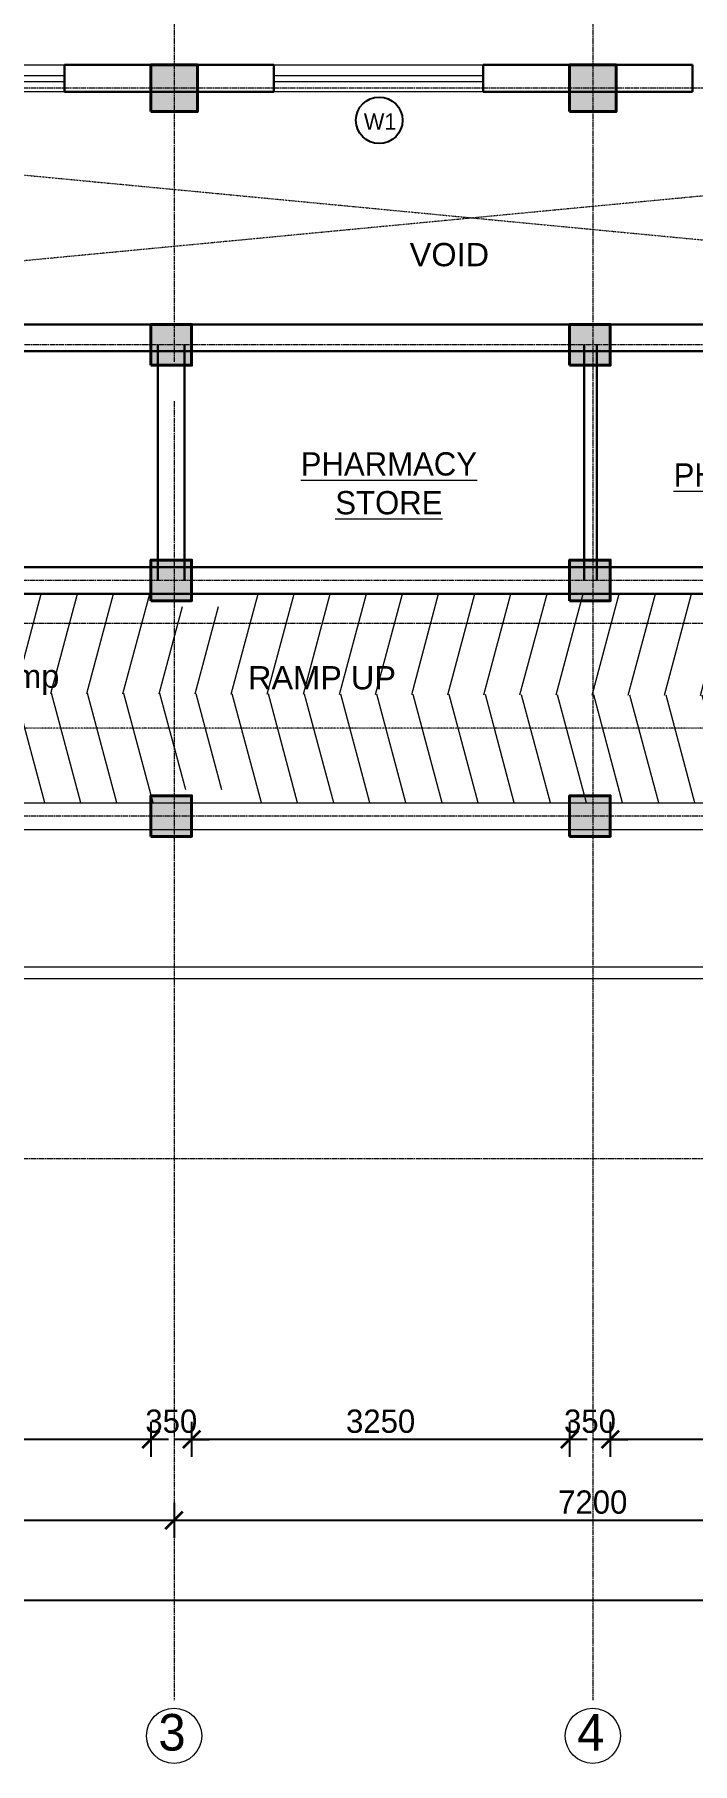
# Model space of a CAD drawing. Header units: inches. Extents: x -3071 to 2014935, y -37057 to 549694.
# Drawn here: x 1454300 to 1459956, y 411450 to 426309 of the extents above; entities that cross this region are included whole.
import ezdxf
from ezdxf.enums import TextEntityAlignment as Align

# ---------------------------------------------------------------- set-up
doc = ezdxf.new("R2010")
doc.units = ezdxf.units.IN
doc.header["$MEASUREMENT"] = 0
doc.linetypes.add('ACAD_ISO08W100', pattern=[36, 24, -3, 6, -3])
doc.linetypes.add('DASHDOT2', pattern=[12.7, 6.35, -3.175, 0, -3.175])
for name, color, linetype, lineweight in [('001-Archi-Opening Tags', 14, 'Continuous', 25), ('001-Archi-Text', 180, 'Continuous', 18), ('A .4 col', 5, 'Continuous', 40), ('A 0.05 hatch', 252, 'Continuous', 5), ('A 0.13 dw', 3, 'Continuous', 13), ('A 0.13 IND DIM', 240, 'Continuous', 13), ('A 0.13parapet partition', 230, 'Continuous', 13), ('cen', 50, 'ACAD_ISO08W100', 5), ('Grid Tag', 6, 'Continuous', 20), ('p1 walls stone outline', 4, 'Continuous', 30), ('section', 6, 'DASHDOT2', 20), ('text', 7, 'Continuous', 25)]:
    doc.layers.add(name, color=color, linetype=linetype, lineweight=lineweight)
doc.styles.add('AERIAL', font='arial.ttf', dxfattribs={"height": 10})
doc.styles.add('Archi 100', font='GOTHIC.TTF', dxfattribs={"height": 200})
doc.styles.add('CG', font='GOTHIC.TTF', dxfattribs={"height": 40})
doc.styles.get("Standard").update_dxf_attribs({"font": 'GOTHIC.TTF'})
doc.dimstyles.new('Archi 100', dxfattribs={"dimtxt": 200, "dimasz": 150, "dimexe": 150, "dimexo": 300, "dimgap": 50, "dimtad": 1, "dimdec": 0, "dimrnd": 5, "dimzin": 0, "dimdsep": 46, "dimtxsty": 'Archi 100', "dimblk": 'ARCHTICK', "dimcen": 0.09, "dimdle": 150, "dimclrd": 256, "dimclre": 256, "dimclrt": 256, "dimadec": 0, "dimazin": 0, "dimtfac": 1, "dimtdec": 0, "dimtix": 1, "dimtofl": 0, "dimtmove": 0, "dimatfit": 3, "dimfxl": 150, "dimfxlon": 1, "dimtolj": 1, "dimtzin": 0, "dimlwd": -1, "dimlwe": -1, "dimarcsym": 0})

# ---------------------------------------------------------------- blocks, each defined once
blk = doc.blocks.new('grid')
at = {"layer": 'Grid Tag', "linetype": 'Continuous', "ltscale": 30}
blk.add_circle((51, 48), 264, dxfattribs=at)
blk.add_attdef('GRID', (-143, -93), '', height=200)
blk = doc.blocks.new('W2')
at = {"layer": 'A 0.13 dw'}
for points in [[(143910, 195589), (143910, 195359), (142110, 195359), (142110, 195589)], [(142110, 195446), (143910, 195446), (143910, 195496), (142110, 195496)]]:
    blk.add_lwpolyline(points, close=True, dxfattribs=at)
blk = doc.blocks.new('window tag')
blk.add_circle((0, 0), 200)
at = {"style": 'Archi 100', "flags": 1}
for tag, p in [('WIDTH', (15, 174.5)), ('HEIGHT', (-4.5, -348.5))]:
    blk.add_attdef(tag, p, '', height=200, dxfattribs=at)
at = {"style": 'Archi 100'}
blk.add_attdef('SYMBOL', text='', height=200, dxfattribs=at).set_placement((8, -10.5), align=Align.MIDDLE_CENTER)
blk = doc.blocks.new('_ArchTick')
at = {"color": 0, "linetype": 'ByBlock', "const_width": 0.15}
blk.add_lwpolyline([(-0.5, -0.5), (0.5, 0.5)], dxfattribs=at)
blk = doc.blocks.new('*D1736')
at = {"transparency": 16777216}
for p, q in [((1459250, 414385), (1459250, 414085)), ((1462500, 414385), (1462500, 414085)), ((1462650, 414235), (1459100, 414235))]:
    blk.add_line(p, q, dxfattribs=at)
at = {"layer": 'Defpoints', "color": 0, "transparency": 16777216}
for p in [(1459250, 419417), (1462500, 419417), (1459250, 414235)]:
    blk.add_point(p, dxfattribs=at)
at = {"transparency": 16777216, "xscale": 150, "yscale": 150, "zscale": 150, "rotation": 180}
blk.add_blockref('_ArchTick', (1459250, 414235), dxfattribs=at)
at = {"transparency": 16777216, "xscale": 150, "yscale": 150, "zscale": 150}
blk.add_blockref('_ArchTick', (1462500, 414235), dxfattribs=at)
at = {"transparency": 16777216, "insert": (1460875, 414390), "char_height": 200, "attachment_point": 5, "style": 'Archi 100'}
blk.add_mtext('\\A1;3250', dxfattribs=at)
blk = doc.blocks.new('*D1737')
at = {"transparency": 16777216}
for p, q in [((1458900, 414385), (1458900, 414085)), ((1459250, 414385), (1459250, 414085)), ((1458900, 414235), (1458750, 414235)), ((1459250, 414235), (1459400, 414235))]:
    blk.add_line(p, q, dxfattribs=at)
at = {"layer": 'Defpoints', "color": 0, "transparency": 16777216}
for p in [(1458900, 419417), (1459250, 419417), (1458900, 414235)]:
    blk.add_point(p, dxfattribs=at)
at = {"transparency": 16777216, "xscale": 150, "yscale": 150, "zscale": 150}
blk.add_blockref('_ArchTick', (1458900, 414235), dxfattribs=at)
at = {"transparency": 16777216, "xscale": 150, "yscale": 150, "zscale": 150, "rotation": 180}
blk.add_blockref('_ArchTick', (1459250, 414235), dxfattribs=at)
at = {"transparency": 16777216, "insert": (1459075, 414390), "char_height": 200, "attachment_point": 5, "style": 'Archi 100'}
blk.add_mtext('\\A1;350', dxfattribs=at)
blk = doc.blocks.new('*D1738')
at = {"transparency": 16777216}
for p, q in [((1455650, 414385), (1455650, 414085)), ((1458900, 414385), (1458900, 414085)), ((1459050, 414235), (1455500, 414235))]:
    blk.add_line(p, q, dxfattribs=at)
at = {"layer": 'Defpoints', "color": 0, "transparency": 16777216}
for p in [(1455650, 419417), (1458900, 419417), (1455650, 414235)]:
    blk.add_point(p, dxfattribs=at)
at = {"transparency": 16777216, "xscale": 150, "yscale": 150, "zscale": 150, "rotation": 180}
blk.add_blockref('_ArchTick', (1455650, 414235), dxfattribs=at)
at = {"transparency": 16777216, "xscale": 150, "yscale": 150, "zscale": 150}
blk.add_blockref('_ArchTick', (1458900, 414235), dxfattribs=at)
at = {"transparency": 16777216, "insert": (1457275, 414390), "char_height": 200, "attachment_point": 5, "style": 'Archi 100'}
blk.add_mtext('\\A1;3250', dxfattribs=at)
blk = doc.blocks.new('*D1739')
at = {"transparency": 16777216}
for p, q in [((1455300, 414385), (1455300, 414085)), ((1455650, 414385), (1455650, 414085)), ((1455300, 414235), (1455150, 414235)), ((1455650, 414235), (1455800, 414235))]:
    blk.add_line(p, q, dxfattribs=at)
at = {"layer": 'Defpoints', "color": 0, "transparency": 16777216}
for p in [(1455300, 419417), (1455650, 419417), (1455300, 414235)]:
    blk.add_point(p, dxfattribs=at)
at = {"transparency": 16777216, "xscale": 150, "yscale": 150, "zscale": 150}
blk.add_blockref('_ArchTick', (1455300, 414235), dxfattribs=at)
at = {"transparency": 16777216, "xscale": 150, "yscale": 150, "zscale": 150, "rotation": 180}
blk.add_blockref('_ArchTick', (1455650, 414235), dxfattribs=at)
at = {"transparency": 16777216, "insert": (1455475, 414390), "char_height": 200, "attachment_point": 5, "style": 'Archi 100'}
blk.add_mtext('\\A1;350', dxfattribs=at)
blk = doc.blocks.new('*D1740')
at = {"transparency": 16777216}
for p, q in [((1450900, 414385), (1450900, 414085)), ((1455300, 414385), (1455300, 414085)), ((1455450, 414235), (1450750, 414235))]:
    blk.add_line(p, q, dxfattribs=at)
at = {"layer": 'Defpoints', "color": 0, "transparency": 16777216}
for p in [(1450900, 419417), (1455300, 419417), (1450900, 414235)]:
    blk.add_point(p, dxfattribs=at)
at = {"transparency": 16777216, "xscale": 150, "yscale": 150, "zscale": 150, "rotation": 180}
blk.add_blockref('_ArchTick', (1450900, 414235), dxfattribs=at)
at = {"transparency": 16777216, "xscale": 150, "yscale": 150, "zscale": 150}
blk.add_blockref('_ArchTick', (1455300, 414235), dxfattribs=at)
at = {"transparency": 16777216, "insert": (1453100, 414390), "char_height": 200, "attachment_point": 5, "style": 'Archi 100'}
blk.add_mtext('\\A1;4400', dxfattribs=at)
blk = doc.blocks.new('*D1752')
at = {"transparency": 16777216}
for p, q in [((1455499, 413689), (1455499, 413389)), ((1462699, 413689), (1462699, 413389)), ((1462849, 413539), (1455349, 413539))]:
    blk.add_line(p, q, dxfattribs=at)
at = {"layer": 'Defpoints', "color": 0, "transparency": 16777216}
for p in [(1455499, 419592), (1462699, 419592), (1455499, 413539)]:
    blk.add_point(p, dxfattribs=at)
at = {"transparency": 16777216, "xscale": 150, "yscale": 150, "zscale": 150, "rotation": 180}
blk.add_blockref('_ArchTick', (1455499, 413539), dxfattribs=at)
at = {"transparency": 16777216, "xscale": 150, "yscale": 150, "zscale": 150}
blk.add_blockref('_ArchTick', (1462699, 413539), dxfattribs=at)
at = {"transparency": 16777216, "insert": (1459099, 413695), "char_height": 200, "attachment_point": 5, "style": 'Archi 100'}
blk.add_mtext('\\A1;7200', dxfattribs=at)
blk = doc.blocks.new('*D1753')
at = {"transparency": 16777216}
for p, q in [((1451899, 413689), (1451899, 413389)), ((1455499, 413689), (1455499, 413389)), ((1455649, 413539), (1451749, 413539))]:
    blk.add_line(p, q, dxfattribs=at)
at = {"layer": 'Defpoints', "color": 0, "transparency": 16777216}
for p in [(1451899, 419592), (1455499, 419592), (1451899, 413539)]:
    blk.add_point(p, dxfattribs=at)
at = {"transparency": 16777216, "xscale": 150, "yscale": 150, "zscale": 150, "rotation": 180}
blk.add_blockref('_ArchTick', (1451899, 413539), dxfattribs=at)
at = {"transparency": 16777216, "xscale": 150, "yscale": 150, "zscale": 150}
blk.add_blockref('_ArchTick', (1455499, 413539), dxfattribs=at)
at = {"transparency": 16777216, "insert": (1453699, 413695), "char_height": 200, "attachment_point": 5, "style": 'Archi 100'}
blk.add_mtext('\\A1;3600', dxfattribs=at)
blk = doc.blocks.new('*D1755')
at = {"transparency": 16777216}
for p, q in [((1448085, 413003), (1448085, 412703)), ((1487149, 413003), (1487149, 412703)), ((1447935, 412853), (1487299, 412853))]:
    blk.add_line(p, q, dxfattribs=at)
at = {"layer": 'Defpoints', "color": 0, "transparency": 16777216}
for p in [(1448085, 419392), (1487149, 416447), (1487149, 412853)]:
    blk.add_point(p, dxfattribs=at)
at = {"transparency": 16777216, "xscale": 150, "yscale": 150, "zscale": 150, "rotation": 180}
blk.add_blockref('_ArchTick', (1448085, 412853), dxfattribs=at)
at = {"transparency": 16777216, "xscale": 150, "yscale": 150, "zscale": 150}
blk.add_blockref('_ArchTick', (1487149, 412853), dxfattribs=at)
at = {"transparency": 16777216, "insert": (1467617, 413008), "char_height": 200, "attachment_point": 5, "style": 'Archi 100'}
blk.add_mtext('\\A1;39065', dxfattribs=at)

msp = doc.modelspace()

# ---------------------------------------------------------------- hatches: boundary and pattern name
at = {"layer": 'A .4 col', "linetype": 'Continuous'}
h = msp.add_hatch(color=256, dxfattribs=at)
h.dxf.hatch_style = 1
h.paths.add_polyline_path([(1455299.45, 425647.13), (1455699.45, 425647.13), (1455699.45, 426047.13), (1455299.45, 426047.13)])
h = msp.add_hatch(color=256, dxfattribs=at)
h.dxf.hatch_style = 1
h.paths.add_polyline_path([(1458899.45, 425647.13), (1459299.45, 425647.13), (1459299.45, 426047.13), (1458899.45, 426047.13)])
h = msp.add_hatch(color=256, dxfattribs=at)
h.dxf.hatch_style = 1
h.paths.add_polyline_path([(1455299.6, 423467.13), (1455649.6, 423467.13), (1455649.6, 423817.13), (1455299.6, 423817.13)])
h = msp.add_hatch(color=256, dxfattribs=at)
h.dxf.hatch_style = 1
h.paths.add_polyline_path([(1458899.6, 423467.13), (1459249.6, 423467.13), (1459249.6, 423817.13), (1458899.6, 423817.13)])
h = msp.add_hatch(color=256, dxfattribs=at)
h.dxf.hatch_style = 1
h.paths.add_polyline_path([(1455299.6, 421442.13), (1455649.6, 421442.13), (1455649.6, 421792.13), (1455299.6, 421792.13)])
h = msp.add_hatch(color=256, dxfattribs=at)
h.dxf.hatch_style = 1
h.paths.add_polyline_path([(1458899.6, 421442.13), (1459249.6, 421442.13), (1459249.6, 421792.13), (1458899.6, 421792.13)])
h = msp.add_hatch(color=256, dxfattribs=at)
h.dxf.hatch_style = 1
h.paths.add_polyline_path([(1455299.6, 419417.13), (1455649.6, 419417.13), (1455649.6, 419767.13), (1455299.6, 419767.13)])
h = msp.add_hatch(color=256, dxfattribs=at)
h.dxf.hatch_style = 1
h.paths.add_polyline_path([(1458899.6, 419417.13), (1459249.6, 419417.13), (1459249.6, 419767.13), (1458899.6, 419767.13)])
at = {"layer": 'A 0.05 hatch'}
h = msp.add_hatch(dxfattribs=at)
h.set_pattern_fill('_USER', color=256, scale=300, angle=285, style=0, pattern_type=0)
h.set_pattern_definition([(75, (1450706.75, 420627.14), (289.778, -77.6457), [])])
h.paths.add_polyline_path([(1455699.6, 421501.86), (1455699.6, 421392.14), (1455474.6, 421392.14), (1455474.6, 421501.87), (1450721.75, 421502.14), (1450721.75, 420657.14), (1468026.76, 420604.64), (1468026.76, 421501.16), (1456031.76, 421501.84), (1456031.76, 421392.14), (1455806.76, 421392.14), (1455806.76, 421501.85)])
h = msp.add_hatch(dxfattribs=at)
h.set_pattern_fill('_USER', color=256, scale=300, angle=285, style=0, pattern_type=0)
h.set_pattern_definition([(285, (1450706.75, 420689.9), (289.778, 77.6457), [])])
h.paths.add_polyline_path([(1462726.76, 419817.14), (1463176.76, 419817.14), (1463176.76, 419707.14), (1468026.76, 419707.14), (1468026.76, 420604.64), (1450721.75, 420659.9), (1450721.75, 419707.14), (1455526.76, 419707.14), (1455526.76, 419817.14), (1455976.76, 419817.14), (1455976.76, 419707.14), (1462726.76, 419707.14)])

# ---------------------------------------------------------------- linework, layer by layer
at = {"layer": 'A .4 col', "linetype": 'Continuous'}
for points in [[(1455299.45, 425647.13), (1455699.45, 425647.13), (1455699.45, 426047.13), (1455299.45, 426047.13)], [(1458899.45, 425647.13), (1459299.45, 425647.13), (1459299.45, 426047.13), (1458899.45, 426047.13)], [(1455299.6, 423467.13), (1455649.6, 423467.13), (1455649.6, 423817.13), (1455299.6, 423817.13)], [(1458899.6, 423467.13), (1459249.6, 423467.13), (1459249.6, 423817.13), (1458899.6, 423817.13)], [(1455299.6, 421442.13), (1455649.6, 421442.13), (1455649.6, 421792.13), (1455299.6, 421792.13)], [(1458899.6, 421442.13), (1459249.6, 421442.13), (1459249.6, 421792.13), (1458899.6, 421792.13)], [(1455299.6, 419417.13), (1455649.6, 419417.13), (1455649.6, 419767.13), (1455299.6, 419767.13)], [(1458899.6, 419417.13), (1459249.6, 419417.13), (1459249.6, 419767.13), (1458899.6, 419767.13)]]:
    msp.add_lwpolyline(points, close=True, dxfattribs=at)
at = {"layer": 'A 0.13parapet partition'}
for p, q in [((1448389.6, 419707.14), (1467749.6, 419707.14)), ((1448474.6, 419477.14), (1467749.6, 419477.14)), ((1467674.45, 418292.14), (1448159.63, 418292.14)), ((1467649.6, 418192.14), (1446947.79, 418192.14))]:
    msp.add_line(p, q, dxfattribs=at)
at = {"layer": 'cen', "ltscale": 2}
for p, q in [((1455499.45, 437077.51), (1455499.45, 423497.13)), ((1459099.45, 437077.51), (1459099.45, 411992.49)), ((1491464.45, 425847.13), (1443784.45, 425847.13)), ((1472552.37, 423642.13), (1447334.81, 423642.13)), ((1455499.45, 423157.13), (1455499.45, 411992.49)), ((1472524.6, 421617.14), (1447334.81, 421617.14)), ((1491464.45, 421247.13), (1443784.45, 421247.13)), ((1472529.6, 419592.14), (1447334.81, 419592.14)), ((1491464.45, 416647.13), (1443784.45, 416647.13))]:
    msp.add_line(p, q, dxfattribs=at)
at = {"layer": 'p1 walls stone outline'}
for p, q in [((1454555.95, 425817.13), (1454555.95, 426047.13)), ((1454555.95, 426047.13), (1456356.07, 426047.13)), ((1456355.95, 425817.36), (1456355.95, 426047.13)), ((1458155.95, 425817.13), (1458155.95, 426047.13)), ((1458155.95, 426047.13), (1458899.45, 426047.13)), ((1458200.01, 426047.13), (1459956.07, 426047.13)), ((1459955.95, 425817.36), (1459955.95, 426047.13)), ((1454555.95, 425817.13), (1456356.07, 425817.13)), ((1458155.95, 425817.13), (1458899.45, 425817.13)), ((1458200.01, 425817.13), (1459956.07, 425817.13)), ((1448159.6, 423817.13), (1467999.6, 423817.13)), ((1455359.6, 423642.13), (1455359.6, 421617.14)), ((1455589.6, 423642.13), (1455589.6, 421617.14)), ((1459024.6, 423642.13), (1459024.6, 421617.14)), ((1459134.6, 423642.13), (1459134.6, 421617.14)), ((1448389.6, 423587.13), (1467999.6, 423587.13)), ((1455359.6, 423467.13), (1455359.6, 423467.13)), ((1455589.6, 423467.13), (1455359.6, 423467.13)), ((1455589.6, 423467.13), (1455359.6, 423467.13)), ((1455589.6, 423467.13), (1455589.6, 423467.13)), ((1448389.6, 421732.14), (1457749.59, 421732.14)), ((1455649.6, 421732.14), (1462499.6, 421732.14)), ((1448389.6, 421502.14), (1457749.59, 421502.14)), ((1455649.6, 421502.14), (1462499.6, 421502.14))]:
    msp.add_line(p, q, dxfattribs=at)
at = {"layer": 'section'}
for p, q in [((1467649.45, 425647.13), (1448477.36, 423817.13)), ((1448499.45, 425647.13), (1467649.6, 423817.13)), ((1491402.99, 420347.81), (1442915.17, 420347.81))]:
    msp.add_line(p, q, dxfattribs=at)

# ---------------------------------------------------------------- block references
ref = msp.add_blockref('grid', (1455453.22, 411644.43), dxfattribs=dict(xscale=0.8987445155798923, yscale=0.8987445155798923, zscale=0.8987445155798923))
ref.add_attrib('GRID', '3', (1455364.68, 411560.65), dxfattribs={"height": 314.56})
ref = msp.add_blockref('grid', (1459053.22, 411644.43), dxfattribs=dict(xscale=0.8987445155798923, yscale=0.8987445155798923, zscale=0.8987445155798923))
ref.add_attrib('GRID', '4', (1458964.68, 411560.65), dxfattribs={"height": 314.56})
at = {"layer": '001-Archi-Opening Tags'}
ref = msp.add_blockref('window tag', (1457263.02, 425571.71), dxfattribs=at)
ref.add_attrib('SYMBOL', 'W1', dxfattribs={"layer": '0', "height": 140, "style": 'CG'}).set_placement((1457271.02, 425561.21), align=Align.MIDDLE_CENTER)
at = {"layer": 'A 0.13 IND DIM'}
for p in [(1310645.8, 230458.53), (1314245.8, 230458.53)]:
    msp.add_blockref('W2', p, dxfattribs=at)

# ---------------------------------------------------------------- texts
at = {"layer": '001-Archi-Text', "char_height": 200, "attachment_point": 1, "style": 'Archi 100'}
for s, insert in [('\\pxqc;{\\LPHARMACY STORE}', (1456858.05, 422718.76)), ('\\pxqc;{\\LPHARMACY}', (1460064.17, 422623.83))]:
    msp.add_mtext_dynamic_manual_height_columns(s, width=976, gutter_width=1000, heights=[0], dxfattribs=dict(at, insert=insert))
at = {"layer": 'text', "style": 'AERIAL'}
msp.add_text('RAMP UP', height=200, dxfattribs=at).set_placement((1456134.55, 420680.91))
at = {"layer": 'text', "char_height": 200, "width": 14192.8258, "attachment_point": 1, "style": 'AERIAL'}
for s, insert in [('VOID ', (1457524.67, 424517.64)), ('12% gradient ramp', (1452152.23, 420893.76))]:
    msp.add_mtext(s, dxfattribs=dict(at, insert=insert))

# ---------------------------------------------------------------- dimensions: what is measured, and where the dimension line sits
for base, p1, p2, picture, middle in [((1451899.45, 413539.5), (1455499.45, 419592.14), (1451899.45, 419592.14), '*D1753', (1453699.45, 413694.53)), ((1455499.45, 413539.5), (1462699.45, 419592.14), (1455499.45, 419592.14), '*D1752', (1459099.45, 413694.53)), ((1450899.59, 414234.61), (1455299.6, 419417.13), (1450899.59, 419417.13), '*D1740', (1453099.59, 414389.64)), ((1455299.6, 414234.61), (1455649.6, 419417.13), (1455299.6, 419417.13), '*D1739', (1455474.6, 414389.64)), ((1455649.6, 414234.61), (1458899.6, 419417.13), (1455649.6, 419417.13), '*D1738', (1457274.6, 414389.64)), ((1458899.6, 414234.61), (1459249.6, 419417.13), (1458899.6, 419417.13), '*D1737', (1459074.6, 414389.64)), ((1459249.6, 414234.61), (1462499.6, 419417.13), (1459249.6, 419417.13), '*D1736', (1460874.6, 414389.64))]:
    dim = msp.add_linear_dim(base=base, p1=p1, p2=p2, dimstyle='Archi 100', override={"dimtmove": 1})
    dim.commit()
    dim.dimension.update_dxf_attribs({"geometry": picture, "text_midpoint": middle})
dim = msp.add_linear_dim(base=(1487149.45, 412852.99), p1=(1448084.6, 419392.14), p2=(1487149.45, 416447.13), dimstyle='Archi 100')
dim.commit()
dim.dimension.update_dxf_attribs({"geometry": '*D1755', "text_midpoint": (1467617.02, 413008.02)})

doc.saveas('drawing.dxf')
